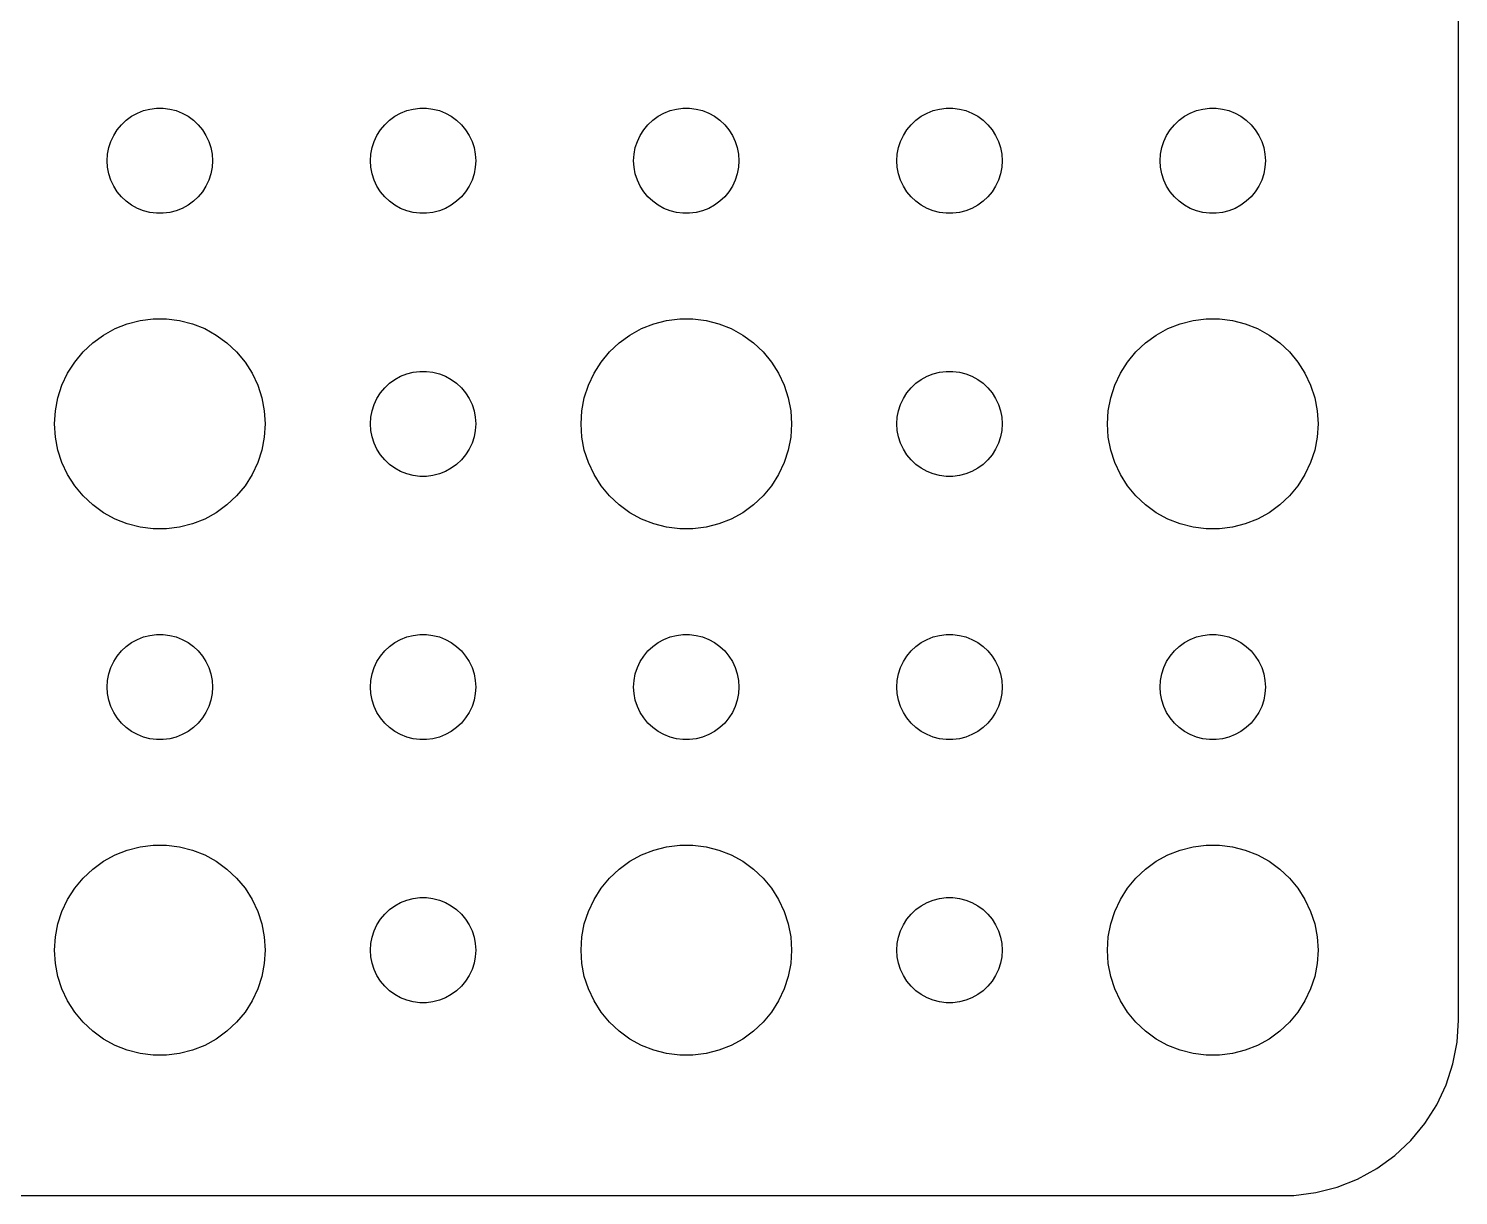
# Model space of a CAD drawing. Header units: metres. Extents: x -37 to 37, y 383 to 793.
# Drawn here: x -3.74 to 37, y 719.01 to 752.27 of the extents above; entities that cross this region are included whole.
import ezdxf

# ---------------------------------------------------------------- set-up
doc = ezdxf.new("R2010")
doc.units = ezdxf.units.M

msp = doc.modelspace()

# ---------------------------------------------------------------- linework, layer by layer
for p, q in [((37, 724), (37, 788)), ((-1.09344, 749.527), (-0.95613, 749.656)), ((-0.95613, 749.656), (-0.80373, 749.766)), ((-0.80373, 749.766), (-0.63866, 749.857)), ((-0.63866, 749.857), (-0.46352, 749.927)), ((-0.46352, 749.927), (-0.28107, 749.973)), ((-0.28107, 749.973), (-0.09418, 749.997)), ((-0.09418, 749.997), (0.09418, 749.997)), ((0.09418, 749.997), (0.28107, 749.973)), ((0.28107, 749.973), (0.46352, 749.927)), ((0.46352, 749.927), (0.63866, 749.857)), ((0.63866, 749.857), (0.80373, 749.766)), ((0.80373, 749.766), (0.95613, 749.656)), ((0.95613, 749.656), (1.09344, 749.527)), ((6.40654, 749.527), (6.54385, 749.656)), ((6.54385, 749.656), (6.69626, 749.766)), ((6.69626, 749.766), (6.86133, 749.857)), ((6.86133, 749.857), (7.03647, 749.927)), ((7.03647, 749.927), (7.21892, 749.973)), ((7.21892, 749.973), (7.40581, 749.997)), ((7.40581, 749.997), (7.59418, 749.997)), ((7.59418, 749.997), (7.78107, 749.973)), ((7.78107, 749.973), (7.96352, 749.927)), ((7.96352, 749.927), (8.13866, 749.857)), ((8.13866, 749.857), (8.30373, 749.766)), ((8.30373, 749.766), (8.45613, 749.656)), ((8.45613, 749.656), (8.59344, 749.527)), ((13.9065, 749.527), (14.0439, 749.656)), ((14.0439, 749.656), (14.1963, 749.766)), ((14.1963, 749.766), (14.3613, 749.857)), ((14.3613, 749.857), (14.5365, 749.927)), ((14.5365, 749.927), (14.7189, 749.973)), ((14.7189, 749.973), (14.9058, 749.997)), ((14.9058, 749.997), (15.0942, 749.997)), ((15.0942, 749.997), (15.2811, 749.973)), ((15.2811, 749.973), (15.4635, 749.927)), ((15.4635, 749.927), (15.6387, 749.857)), ((15.6387, 749.857), (15.8037, 749.766)), ((15.8037, 749.766), (15.9561, 749.656)), ((15.9561, 749.656), (16.0934, 749.527)), ((21.4065, 749.527), (21.5439, 749.656)), ((21.5439, 749.656), (21.6963, 749.766)), ((21.6963, 749.766), (21.8613, 749.857)), ((21.8613, 749.857), (22.0365, 749.927)), ((22.0365, 749.927), (22.2189, 749.973)), ((22.2189, 749.973), (22.4058, 749.997)), ((22.4058, 749.997), (22.5942, 749.997)), ((22.5942, 749.997), (22.7811, 749.973)), ((22.7811, 749.973), (22.9635, 749.927)), ((22.9635, 749.927), (23.1387, 749.857)), ((23.1387, 749.857), (23.3037, 749.766)), ((23.3037, 749.766), (23.4561, 749.656)), ((23.4561, 749.656), (23.5934, 749.527)), ((28.9065, 749.527), (29.0439, 749.656)), ((29.0439, 749.656), (29.1963, 749.766)), ((29.1963, 749.766), (29.3613, 749.857)), ((29.3613, 749.857), (29.5365, 749.927)), ((29.5365, 749.927), (29.7189, 749.973)), ((29.7189, 749.973), (29.9058, 749.997)), ((29.9058, 749.997), (30.0942, 749.997)), ((30.0942, 749.997), (30.2811, 749.973)), ((30.2811, 749.973), (30.4635, 749.927)), ((30.4635, 749.927), (30.6387, 749.857)), ((30.6387, 749.857), (30.8037, 749.766)), ((30.8037, 749.766), (30.9561, 749.656)), ((30.9561, 749.656), (31.0934, 749.527)), ((-1.39465, 749.052), (-1.31445, 749.223)), ((-1.31445, 749.223), (-1.21352, 749.382)), ((-1.21352, 749.382), (-1.09344, 749.527)), ((1.09344, 749.527), (1.21352, 749.382)), ((1.21352, 749.382), (1.31445, 749.223)), ((1.31445, 749.223), (1.39465, 749.052)), ((6.10533, 749.052), (6.18553, 749.223)), ((6.18553, 749.223), (6.28647, 749.382)), ((6.28647, 749.382), (6.40654, 749.527)), ((8.59344, 749.527), (8.71352, 749.382)), ((8.71352, 749.382), (8.81445, 749.223)), ((8.81445, 749.223), (8.89465, 749.052)), ((13.6053, 749.052), (13.6855, 749.223)), ((13.6855, 749.223), (13.7865, 749.382)), ((13.7865, 749.382), (13.9065, 749.527)), ((16.0934, 749.527), (16.2135, 749.382)), ((16.2135, 749.382), (16.3145, 749.223)), ((16.3145, 749.223), (16.3947, 749.052)), ((21.1053, 749.052), (21.1855, 749.223)), ((21.1855, 749.223), (21.2865, 749.382)), ((21.2865, 749.382), (21.4065, 749.527)), ((23.5934, 749.527), (23.7135, 749.382)), ((23.7135, 749.382), (23.8145, 749.223)), ((23.8145, 749.223), (23.8947, 749.052)), ((28.6053, 749.052), (28.6855, 749.223)), ((28.6855, 749.223), (28.7865, 749.382)), ((28.7865, 749.382), (28.9065, 749.527)), ((31.0934, 749.527), (31.2135, 749.382)), ((31.2135, 749.382), (31.3145, 749.223)), ((31.3145, 749.223), (31.3947, 749.052)), ((-1.48816, 748.688), (-1.45287, 748.873)), ((-1.45287, 748.873), (-1.39465, 749.052)), ((1.39465, 749.052), (1.45287, 748.873)), ((1.45287, 748.873), (1.48816, 748.688)), ((6.01183, 748.688), (6.04712, 748.873)), ((6.04712, 748.873), (6.10533, 749.052)), ((8.89465, 749.052), (8.95287, 748.873)), ((8.95287, 748.873), (8.98816, 748.688)), ((13.5118, 748.688), (13.5471, 748.873)), ((13.5471, 748.873), (13.6053, 749.052)), ((16.3947, 749.052), (16.4529, 748.873)), ((16.4529, 748.873), (16.4882, 748.688)), ((21.0118, 748.688), (21.0471, 748.873)), ((21.0471, 748.873), (21.1053, 749.052)), ((23.8947, 749.052), (23.9529, 748.873)), ((23.9529, 748.873), (23.9882, 748.688)), ((28.5118, 748.688), (28.5471, 748.873)), ((28.5471, 748.873), (28.6053, 749.052)), ((31.3947, 749.052), (31.4529, 748.873)), ((31.4529, 748.873), (31.4882, 748.688)), ((-1.5, 748.5), (-1.48816, 748.688)), ((-1.48816, 748.312), (-1.5, 748.5)), ((1.48816, 748.688), (1.5, 748.5)), ((1.5, 748.5), (1.48816, 748.312)), ((6, 748.5), (6.01183, 748.688)), ((6.01183, 748.312), (6, 748.5)), ((8.98816, 748.688), (9, 748.5)), ((9, 748.5), (8.98816, 748.312)), ((13.5, 748.5), (13.5118, 748.688)), ((13.5118, 748.312), (13.5, 748.5)), ((16.4882, 748.688), (16.5, 748.5)), ((16.5, 748.5), (16.4882, 748.312)), ((21, 748.5), (21.0118, 748.688)), ((21.0118, 748.312), (21, 748.5)), ((23.9882, 748.688), (24, 748.5)), ((24, 748.5), (23.9882, 748.312)), ((28.5, 748.5), (28.5118, 748.688)), ((28.5118, 748.312), (28.5, 748.5)), ((31.4882, 748.688), (31.5, 748.5)), ((31.5, 748.5), (31.4882, 748.312)), ((-1.45287, 748.127), (-1.48816, 748.312)), ((-1.39465, 747.948), (-1.45287, 748.127)), ((1.45287, 748.127), (1.39465, 747.948)), ((1.48816, 748.312), (1.45287, 748.127)), ((6.04712, 748.127), (6.01183, 748.312)), ((6.10533, 747.948), (6.04712, 748.127)), ((8.95287, 748.127), (8.89465, 747.948)), ((8.98816, 748.312), (8.95287, 748.127)), ((13.5471, 748.127), (13.5118, 748.312)), ((13.6053, 747.948), (13.5471, 748.127)), ((16.4529, 748.127), (16.3947, 747.948)), ((16.4882, 748.312), (16.4529, 748.127)), ((21.0471, 748.127), (21.0118, 748.312)), ((21.1053, 747.948), (21.0471, 748.127)), ((23.9529, 748.127), (23.8947, 747.948)), ((23.9882, 748.312), (23.9529, 748.127)), ((28.5471, 748.127), (28.5118, 748.312)), ((28.6053, 747.948), (28.5471, 748.127)), ((31.4529, 748.127), (31.3947, 747.948)), ((31.4882, 748.312), (31.4529, 748.127)), ((-1.31445, 747.777), (-1.39465, 747.948)), ((-1.21352, 747.618), (-1.31445, 747.777)), ((-1.09344, 747.473), (-1.21352, 747.618)), ((1.21352, 747.618), (1.09344, 747.473)), ((1.31445, 747.777), (1.21352, 747.618)), ((1.39465, 747.948), (1.31445, 747.777)), ((6.18553, 747.777), (6.10533, 747.948)), ((6.28647, 747.618), (6.18553, 747.777)), ((6.40654, 747.473), (6.28647, 747.618)), ((8.71352, 747.618), (8.59344, 747.473)), ((8.81445, 747.777), (8.71352, 747.618)), ((8.89465, 747.948), (8.81445, 747.777)), ((13.6855, 747.777), (13.6053, 747.948)), ((13.7865, 747.618), (13.6855, 747.777)), ((13.9065, 747.473), (13.7865, 747.618)), ((16.2135, 747.618), (16.0934, 747.473)), ((16.3145, 747.777), (16.2135, 747.618)), ((16.3947, 747.948), (16.3145, 747.777)), ((21.1855, 747.777), (21.1053, 747.948)), ((21.2865, 747.618), (21.1855, 747.777)), ((21.4065, 747.473), (21.2865, 747.618)), ((23.7135, 747.618), (23.5934, 747.473)), ((23.8145, 747.777), (23.7135, 747.618)), ((23.8947, 747.948), (23.8145, 747.777)), ((28.6855, 747.777), (28.6053, 747.948)), ((28.7865, 747.618), (28.6855, 747.777)), ((28.9065, 747.473), (28.7865, 747.618)), ((31.2135, 747.618), (31.0934, 747.473)), ((31.3145, 747.777), (31.2135, 747.618)), ((31.3947, 747.948), (31.3145, 747.777)), ((-0.95613, 747.344), (-1.09344, 747.473)), ((-0.80373, 747.234), (-0.95613, 747.344)), ((-0.63866, 747.143), (-0.80373, 747.234)), ((0.80373, 747.234), (0.63866, 747.143)), ((0.95613, 747.344), (0.80373, 747.234)), ((1.09344, 747.473), (0.95613, 747.344)), ((6.54385, 747.344), (6.40654, 747.473)), ((6.69626, 747.234), (6.54385, 747.344)), ((6.86133, 747.143), (6.69626, 747.234)), ((8.30373, 747.234), (8.13866, 747.143)), ((8.45613, 747.344), (8.30373, 747.234)), ((8.59344, 747.473), (8.45613, 747.344)), ((14.0439, 747.344), (13.9065, 747.473)), ((14.1963, 747.234), (14.0439, 747.344)), ((14.3613, 747.143), (14.1963, 747.234)), ((15.8037, 747.234), (15.6387, 747.143)), ((15.9561, 747.344), (15.8037, 747.234)), ((16.0934, 747.473), (15.9561, 747.344)), ((21.5439, 747.344), (21.4065, 747.473)), ((21.6963, 747.234), (21.5439, 747.344)), ((21.8613, 747.143), (21.6963, 747.234)), ((23.3037, 747.234), (23.1387, 747.143)), ((23.4561, 747.344), (23.3037, 747.234)), ((23.5934, 747.473), (23.4561, 747.344)), ((29.0439, 747.344), (28.9065, 747.473)), ((29.1963, 747.234), (29.0439, 747.344)), ((29.3613, 747.143), (29.1963, 747.234)), ((30.8037, 747.234), (30.6387, 747.143)), ((30.9561, 747.344), (30.8037, 747.234)), ((31.0934, 747.473), (30.9561, 747.344)), ((-0.46352, 747.073), (-0.63866, 747.143)), ((-0.28107, 747.027), (-0.46352, 747.073)), ((-0.09418, 747.003), (-0.28107, 747.027)), ((0.09418, 747.003), (-0.09418, 747.003)), ((0.28107, 747.027), (0.09418, 747.003)), ((0.46352, 747.073), (0.28107, 747.027)), ((0.63866, 747.143), (0.46352, 747.073)), ((7.03647, 747.073), (6.86133, 747.143)), ((7.21892, 747.027), (7.03647, 747.073)), ((7.40581, 747.003), (7.21892, 747.027)), ((7.59418, 747.003), (7.40581, 747.003)), ((7.78107, 747.027), (7.59418, 747.003)), ((7.96352, 747.073), (7.78107, 747.027)), ((8.13866, 747.143), (7.96352, 747.073)), ((14.5365, 747.073), (14.3613, 747.143)), ((14.7189, 747.027), (14.5365, 747.073)), ((14.9058, 747.003), (14.7189, 747.027)), ((15.0942, 747.003), (14.9058, 747.003)), ((15.2811, 747.027), (15.0942, 747.003)), ((15.4635, 747.073), (15.2811, 747.027)), ((15.6387, 747.143), (15.4635, 747.073)), ((22.0365, 747.073), (21.8613, 747.143)), ((22.2189, 747.027), (22.0365, 747.073)), ((22.4058, 747.003), (22.2189, 747.027)), ((22.5942, 747.003), (22.4058, 747.003)), ((22.7811, 747.027), (22.5942, 747.003)), ((22.9635, 747.073), (22.7811, 747.027)), ((23.1387, 747.143), (22.9635, 747.073)), ((29.5365, 747.073), (29.3613, 747.143)), ((29.7189, 747.027), (29.5365, 747.073)), ((29.9058, 747.003), (29.7189, 747.027)), ((30.0942, 747.003), (29.9058, 747.003)), ((30.2811, 747.027), (30.0942, 747.003)), ((30.4635, 747.073), (30.2811, 747.027)), ((30.6387, 747.143), (30.4635, 747.073)), ((-0.92705, 743.853), (-0.56213, 743.947)), ((-0.56213, 743.947), (-0.18837, 743.994)), ((-0.18837, 743.994), (0.18837, 743.994)), ((0.18837, 743.994), (0.56213, 743.947)), ((0.56213, 743.947), (0.92705, 743.853)), ((14.0729, 743.853), (14.4379, 743.947)), ((14.4379, 743.947), (14.8116, 743.994)), ((14.8116, 743.994), (15.1884, 743.994)), ((15.1884, 743.994), (15.5621, 743.947)), ((15.5621, 743.947), (15.927, 743.853)), ((29.0729, 743.853), (29.4379, 743.947)), ((29.4379, 743.947), (29.8116, 743.994)), ((29.8116, 743.994), (30.1884, 743.994)), ((30.1884, 743.994), (30.5621, 743.947)), ((30.5621, 743.947), (30.927, 743.853)), ((-1.91226, 743.312), (-1.60747, 743.533)), ((-1.60747, 743.533), (-1.27733, 743.714)), ((-1.27733, 743.714), (-0.92705, 743.853)), ((0.92705, 743.853), (1.27733, 743.714)), ((1.27733, 743.714), (1.60747, 743.533)), ((1.60747, 743.533), (1.91226, 743.312)), ((13.0877, 743.312), (13.3925, 743.533)), ((13.3925, 743.533), (13.7227, 743.714)), ((13.7227, 743.714), (14.0729, 743.853)), ((15.927, 743.853), (16.2773, 743.714)), ((16.2773, 743.714), (16.6075, 743.533)), ((16.6075, 743.533), (16.9123, 743.312)), ((28.0877, 743.312), (28.3925, 743.533)), ((28.3925, 743.533), (28.7227, 743.714)), ((28.7227, 743.714), (29.0729, 743.853)), ((30.927, 743.853), (31.2773, 743.714)), ((31.2773, 743.714), (31.6075, 743.533)), ((31.6075, 743.533), (31.9123, 743.312)), ((-2.1869, 743.054), (-1.91226, 743.312)), ((1.91226, 743.312), (2.1869, 743.054)), ((12.8131, 743.054), (13.0877, 743.312)), ((16.9123, 743.312), (17.1869, 743.054)), ((27.8131, 743.054), (28.0877, 743.312)), ((31.9123, 743.312), (32.1869, 743.054)), ((-2.62891, 742.445), (-2.42705, 742.763)), ((-2.42705, 742.763), (-2.1869, 743.054)), ((2.1869, 743.054), (2.42705, 742.763)), ((2.42705, 742.763), (2.62891, 742.445)), ((12.3711, 742.445), (12.5729, 742.763)), ((12.5729, 742.763), (12.8131, 743.054)), ((17.1869, 743.054), (17.427, 742.763)), ((17.427, 742.763), (17.6289, 742.445)), ((27.3711, 742.445), (27.5729, 742.763)), ((27.5729, 742.763), (27.8131, 743.054)), ((32.1869, 743.054), (32.427, 742.763)), ((32.427, 742.763), (32.6289, 742.445)), ((-2.78932, 742.104), (-2.62891, 742.445)), ((2.62891, 742.445), (2.78932, 742.104)), ((6.69626, 742.266), (6.86133, 742.357)), ((6.86133, 742.357), (7.03647, 742.427)), ((7.03647, 742.427), (7.21892, 742.473)), ((7.21892, 742.473), (7.40581, 742.497)), ((7.40581, 742.497), (7.59418, 742.497)), ((7.59418, 742.497), (7.78107, 742.473)), ((7.78107, 742.473), (7.96352, 742.427)), ((7.96352, 742.427), (8.13866, 742.357)), ((8.13866, 742.357), (8.30373, 742.266)), ((12.2107, 742.104), (12.3711, 742.445)), ((17.6289, 742.445), (17.7893, 742.104)), ((21.6963, 742.266), (21.8613, 742.357)), ((21.8613, 742.357), (22.0365, 742.427)), ((22.0365, 742.427), (22.2189, 742.473)), ((22.2189, 742.473), (22.4058, 742.497)), ((22.4058, 742.497), (22.5942, 742.497)), ((22.5942, 742.497), (22.7811, 742.473)), ((22.7811, 742.473), (22.9635, 742.427)), ((22.9635, 742.427), (23.1387, 742.357)), ((23.1387, 742.357), (23.3037, 742.266)), ((27.2107, 742.104), (27.3711, 742.445)), ((32.6289, 742.445), (32.7893, 742.104)), ((-2.90575, 741.746), (-2.78932, 742.104)), ((2.78932, 742.104), (2.90575, 741.746)), ((6.18553, 741.723), (6.28647, 741.882)), ((6.28647, 741.882), (6.40654, 742.027)), ((6.40654, 742.027), (6.54385, 742.156)), ((6.54385, 742.156), (6.69626, 742.266)), ((8.30373, 742.266), (8.45613, 742.156)), ((8.45613, 742.156), (8.59344, 742.027)), ((8.59344, 742.027), (8.71352, 741.882)), ((8.71352, 741.882), (8.81445, 741.723)), ((12.0942, 741.746), (12.2107, 742.104)), ((17.7893, 742.104), (17.9057, 741.746)), ((21.1855, 741.723), (21.2865, 741.882)), ((21.2865, 741.882), (21.4065, 742.027)), ((21.4065, 742.027), (21.5439, 742.156)), ((21.5439, 742.156), (21.6963, 742.266)), ((23.3037, 742.266), (23.4561, 742.156)), ((23.4561, 742.156), (23.5934, 742.027)), ((23.5934, 742.027), (23.7135, 741.882)), ((23.7135, 741.882), (23.8145, 741.723)), ((27.0942, 741.746), (27.2107, 742.104)), ((32.7893, 742.104), (32.9057, 741.746)), ((-2.97633, 741.376), (-2.90575, 741.746)), ((2.90575, 741.746), (2.97633, 741.376)), ((6.04712, 741.373), (6.10533, 741.552)), ((6.10533, 741.552), (6.18553, 741.723)), ((8.81445, 741.723), (8.89465, 741.552)), ((8.89465, 741.552), (8.95287, 741.373)), ((12.0237, 741.376), (12.0942, 741.746)), ((17.9057, 741.746), (17.9763, 741.376)), ((21.0471, 741.373), (21.1053, 741.552)), ((21.1053, 741.552), (21.1855, 741.723)), ((23.8145, 741.723), (23.8947, 741.552)), ((23.8947, 741.552), (23.9529, 741.373)), ((27.0237, 741.376), (27.0942, 741.746)), ((32.9057, 741.746), (32.9763, 741.376)), ((-3, 741), (-2.97633, 741.376)), ((2.97633, 741.376), (3, 741)), ((6, 741), (6.01183, 741.188)), ((6.01183, 741.188), (6.04712, 741.373)), ((8.95287, 741.373), (8.98816, 741.188)), ((8.98816, 741.188), (9, 741)), ((12, 741), (12.0237, 741.376)), ((17.9763, 741.376), (18, 741)), ((21, 741), (21.0118, 741.188)), ((21.0118, 741.188), (21.0471, 741.373)), ((23.9529, 741.373), (23.9882, 741.188)), ((23.9882, 741.188), (24, 741)), ((27, 741), (27.0237, 741.376)), ((32.9763, 741.376), (33, 741)), ((-2.97633, 740.624), (-3, 741)), ((3, 741), (2.97633, 740.624)), ((6.01183, 740.812), (6, 741)), ((6.04712, 740.627), (6.01183, 740.812)), ((8.98816, 740.812), (8.95287, 740.627)), ((9, 741), (8.98816, 740.812)), ((12.0237, 740.624), (12, 741)), ((18, 741), (17.9763, 740.624)), ((21.0118, 740.812), (21, 741)), ((21.0471, 740.627), (21.0118, 740.812)), ((23.9882, 740.812), (23.9529, 740.627)), ((24, 741), (23.9882, 740.812)), ((27.0237, 740.624), (27, 741)), ((33, 741), (32.9763, 740.624)), ((-2.90575, 740.254), (-2.97633, 740.624)), ((-2.78932, 739.896), (-2.90575, 740.254)), ((2.90575, 740.254), (2.78932, 739.896)), ((2.97633, 740.624), (2.90575, 740.254)), ((6.10533, 740.448), (6.04712, 740.627)), ((6.18553, 740.277), (6.10533, 740.448)), ((6.28647, 740.118), (6.18553, 740.277)), ((8.81445, 740.277), (8.71352, 740.118)), ((8.89465, 740.448), (8.81445, 740.277)), ((8.95287, 740.627), (8.89465, 740.448)), ((12.0942, 740.254), (12.0237, 740.624)), ((12.2107, 739.896), (12.0942, 740.254)), ((17.9057, 740.254), (17.7893, 739.896)), ((17.9763, 740.624), (17.9057, 740.254)), ((21.1053, 740.448), (21.0471, 740.627)), ((21.1855, 740.277), (21.1053, 740.448)), ((21.2865, 740.118), (21.1855, 740.277)), ((23.8145, 740.277), (23.7135, 740.118)), ((23.8947, 740.448), (23.8145, 740.277)), ((23.9529, 740.627), (23.8947, 740.448)), ((27.0942, 740.254), (27.0237, 740.624)), ((27.2107, 739.896), (27.0942, 740.254)), ((32.9057, 740.254), (32.7893, 739.896)), ((32.9763, 740.624), (32.9057, 740.254)), ((-2.62891, 739.555), (-2.78932, 739.896)), ((2.78932, 739.896), (2.62891, 739.555)), ((6.40654, 739.973), (6.28647, 740.118)), ((6.54385, 739.844), (6.40654, 739.973)), ((6.69626, 739.734), (6.54385, 739.844)), ((8.45613, 739.844), (8.30373, 739.734)), ((8.59344, 739.973), (8.45613, 739.844)), ((8.71352, 740.118), (8.59344, 739.973)), ((12.3711, 739.555), (12.2107, 739.896)), ((17.7893, 739.896), (17.6289, 739.555)), ((21.4065, 739.973), (21.2865, 740.118)), ((21.5439, 739.844), (21.4065, 739.973)), ((21.6963, 739.734), (21.5439, 739.844)), ((23.4561, 739.844), (23.3037, 739.734)), ((23.5934, 739.973), (23.4561, 739.844)), ((23.7135, 740.118), (23.5934, 739.973)), ((27.3711, 739.555), (27.2107, 739.896)), ((32.7893, 739.896), (32.6289, 739.555)), ((-2.42705, 739.237), (-2.62891, 739.555)), ((2.62891, 739.555), (2.42705, 739.237)), ((6.86133, 739.643), (6.69626, 739.734)), ((7.03647, 739.573), (6.86133, 739.643)), ((7.21892, 739.527), (7.03647, 739.573)), ((7.40581, 739.503), (7.21892, 739.527)), ((7.59418, 739.503), (7.40581, 739.503)), ((7.78107, 739.527), (7.59418, 739.503)), ((7.96352, 739.573), (7.78107, 739.527)), ((8.13866, 739.643), (7.96352, 739.573)), ((8.30373, 739.734), (8.13866, 739.643)), ((12.5729, 739.237), (12.3711, 739.555)), ((17.6289, 739.555), (17.427, 739.237)), ((21.8613, 739.643), (21.6963, 739.734)), ((22.0365, 739.573), (21.8613, 739.643)), ((22.2189, 739.527), (22.0365, 739.573)), ((22.4058, 739.503), (22.2189, 739.527)), ((22.5942, 739.503), (22.4058, 739.503)), ((22.7811, 739.527), (22.5942, 739.503)), ((22.9635, 739.573), (22.7811, 739.527)), ((23.1387, 739.643), (22.9635, 739.573)), ((23.3037, 739.734), (23.1387, 739.643)), ((27.5729, 739.237), (27.3711, 739.555)), ((32.6289, 739.555), (32.427, 739.237)), ((-2.1869, 738.946), (-2.42705, 739.237)), ((2.42705, 739.237), (2.1869, 738.946)), ((12.8131, 738.946), (12.5729, 739.237)), ((17.427, 739.237), (17.1869, 738.946)), ((27.8131, 738.946), (27.5729, 739.237)), ((32.427, 739.237), (32.1869, 738.946)), ((-1.91226, 738.688), (-2.1869, 738.946)), ((-1.60747, 738.467), (-1.91226, 738.688)), ((1.91226, 738.688), (1.60747, 738.467)), ((2.1869, 738.946), (1.91226, 738.688)), ((13.0877, 738.688), (12.8131, 738.946)), ((13.3925, 738.467), (13.0877, 738.688)), ((16.9123, 738.688), (16.6075, 738.467)), ((17.1869, 738.946), (16.9123, 738.688)), ((28.0877, 738.688), (27.8131, 738.946)), ((28.3925, 738.467), (28.0877, 738.688)), ((31.9123, 738.688), (31.6075, 738.467)), ((32.1869, 738.946), (31.9123, 738.688)), ((-1.27733, 738.286), (-1.60747, 738.467)), ((-0.92705, 738.147), (-1.27733, 738.286)), ((1.27733, 738.286), (0.92705, 738.147)), ((1.60747, 738.467), (1.27733, 738.286)), ((13.7227, 738.286), (13.3925, 738.467)), ((14.0729, 738.147), (13.7227, 738.286)), ((16.2773, 738.286), (15.927, 738.147)), ((16.6075, 738.467), (16.2773, 738.286)), ((28.7227, 738.286), (28.3925, 738.467)), ((29.0729, 738.147), (28.7227, 738.286)), ((31.2773, 738.286), (30.927, 738.147)), ((31.6075, 738.467), (31.2773, 738.286)), ((-0.56213, 738.053), (-0.92705, 738.147)), ((-0.18837, 738.006), (-0.56213, 738.053)), ((0.18837, 738.006), (-0.18837, 738.006)), ((0.56213, 738.053), (0.18837, 738.006)), ((0.92705, 738.147), (0.56213, 738.053)), ((14.4379, 738.053), (14.0729, 738.147)), ((14.8116, 738.006), (14.4379, 738.053)), ((15.1884, 738.006), (14.8116, 738.006)), ((15.5621, 738.053), (15.1884, 738.006)), ((15.927, 738.147), (15.5621, 738.053)), ((29.4379, 738.053), (29.0729, 738.147)), ((29.8116, 738.006), (29.4379, 738.053)), ((30.1884, 738.006), (29.8116, 738.006)), ((30.5621, 738.053), (30.1884, 738.006)), ((30.927, 738.147), (30.5621, 738.053)), ((-0.46352, 734.927), (-0.28107, 734.973)), ((-0.28107, 734.973), (-0.09418, 734.997)), ((-0.09418, 734.997), (0.09418, 734.997)), ((0.09418, 734.997), (0.28107, 734.973)), ((0.28107, 734.973), (0.46352, 734.927)), ((7.03647, 734.927), (7.21892, 734.973)), ((7.21892, 734.973), (7.40581, 734.997)), ((7.40581, 734.997), (7.59418, 734.997)), ((7.59418, 734.997), (7.78107, 734.973)), ((7.78107, 734.973), (7.96352, 734.927)), ((14.5365, 734.927), (14.7189, 734.973)), ((14.7189, 734.973), (14.9058, 734.997)), ((14.9058, 734.997), (15.0942, 734.997)), ((15.0942, 734.997), (15.2811, 734.973)), ((15.2811, 734.973), (15.4635, 734.927)), ((22.0365, 734.927), (22.2189, 734.973)), ((22.2189, 734.973), (22.4058, 734.997)), ((22.4058, 734.997), (22.5942, 734.997)), ((22.5942, 734.997), (22.7811, 734.973)), ((22.7811, 734.973), (22.9635, 734.927)), ((29.5365, 734.927), (29.7189, 734.973)), ((29.7189, 734.973), (29.9058, 734.997)), ((29.9058, 734.997), (30.0942, 734.997)), ((30.0942, 734.997), (30.2811, 734.973)), ((30.2811, 734.973), (30.4635, 734.927)), ((-1.09344, 734.527), (-0.95613, 734.656)), ((-0.95613, 734.656), (-0.80373, 734.766)), ((-0.80373, 734.766), (-0.63866, 734.857)), ((-0.63866, 734.857), (-0.46352, 734.927)), ((0.46352, 734.927), (0.63866, 734.857)), ((0.63866, 734.857), (0.80373, 734.766)), ((0.80373, 734.766), (0.95613, 734.656)), ((0.95613, 734.656), (1.09344, 734.527)), ((6.40654, 734.527), (6.54385, 734.656)), ((6.54385, 734.656), (6.69626, 734.766)), ((6.69626, 734.766), (6.86133, 734.857)), ((6.86133, 734.857), (7.03647, 734.927)), ((7.96352, 734.927), (8.13866, 734.857)), ((8.13866, 734.857), (8.30373, 734.766)), ((8.30373, 734.766), (8.45613, 734.656)), ((8.45613, 734.656), (8.59344, 734.527)), ((13.9065, 734.527), (14.0439, 734.656)), ((14.0439, 734.656), (14.1963, 734.766)), ((14.1963, 734.766), (14.3613, 734.857)), ((14.3613, 734.857), (14.5365, 734.927)), ((15.4635, 734.927), (15.6387, 734.857)), ((15.6387, 734.857), (15.8037, 734.766)), ((15.8037, 734.766), (15.9561, 734.656)), ((15.9561, 734.656), (16.0934, 734.527)), ((21.4065, 734.527), (21.5439, 734.656)), ((21.5439, 734.656), (21.6963, 734.766)), ((21.6963, 734.766), (21.8613, 734.857)), ((21.8613, 734.857), (22.0365, 734.927)), ((22.9635, 734.927), (23.1387, 734.857)), ((23.1387, 734.857), (23.3037, 734.766)), ((23.3037, 734.766), (23.4561, 734.656)), ((23.4561, 734.656), (23.5934, 734.527)), ((28.9065, 734.527), (29.0439, 734.656)), ((29.0439, 734.656), (29.1963, 734.766)), ((29.1963, 734.766), (29.3613, 734.857)), ((29.3613, 734.857), (29.5365, 734.927)), ((30.4635, 734.927), (30.6387, 734.857)), ((30.6387, 734.857), (30.8037, 734.766)), ((30.8037, 734.766), (30.9561, 734.656)), ((30.9561, 734.656), (31.0934, 734.527)), ((-1.39465, 734.052), (-1.31445, 734.223)), ((-1.31445, 734.223), (-1.21352, 734.382)), ((-1.21352, 734.382), (-1.09344, 734.527)), ((1.09344, 734.527), (1.21352, 734.382)), ((1.21352, 734.382), (1.31445, 734.223)), ((1.31445, 734.223), (1.39465, 734.052)), ((6.10533, 734.052), (6.18553, 734.223)), ((6.18553, 734.223), (6.28647, 734.382)), ((6.28647, 734.382), (6.40654, 734.527)), ((8.59344, 734.527), (8.71352, 734.382)), ((8.71352, 734.382), (8.81445, 734.223)), ((8.81445, 734.223), (8.89465, 734.052)), ((13.6053, 734.052), (13.6855, 734.223)), ((13.6855, 734.223), (13.7865, 734.382)), ((13.7865, 734.382), (13.9065, 734.527)), ((16.0934, 734.527), (16.2135, 734.382)), ((16.2135, 734.382), (16.3145, 734.223)), ((16.3145, 734.223), (16.3947, 734.052)), ((21.1053, 734.052), (21.1855, 734.223)), ((21.1855, 734.223), (21.2865, 734.382)), ((21.2865, 734.382), (21.4065, 734.527)), ((23.5934, 734.527), (23.7135, 734.382)), ((23.7135, 734.382), (23.8145, 734.223)), ((23.8145, 734.223), (23.8947, 734.052)), ((28.6053, 734.052), (28.6855, 734.223)), ((28.6855, 734.223), (28.7865, 734.382)), ((28.7865, 734.382), (28.9065, 734.527)), ((31.0934, 734.527), (31.2135, 734.382)), ((31.2135, 734.382), (31.3145, 734.223)), ((31.3145, 734.223), (31.3947, 734.052)), ((-1.48816, 733.688), (-1.45287, 733.873)), ((-1.45287, 733.873), (-1.39465, 734.052)), ((1.39465, 734.052), (1.45287, 733.873)), ((1.45287, 733.873), (1.48816, 733.688)), ((6.01183, 733.688), (6.04712, 733.873)), ((6.04712, 733.873), (6.10533, 734.052)), ((8.89465, 734.052), (8.95287, 733.873)), ((8.95287, 733.873), (8.98816, 733.688)), ((13.5118, 733.688), (13.5471, 733.873)), ((13.5471, 733.873), (13.6053, 734.052)), ((16.3947, 734.052), (16.4529, 733.873)), ((16.4529, 733.873), (16.4882, 733.688)), ((21.0118, 733.688), (21.0471, 733.873)), ((21.0471, 733.873), (21.1053, 734.052)), ((23.8947, 734.052), (23.9529, 733.873)), ((23.9529, 733.873), (23.9882, 733.688)), ((28.5118, 733.688), (28.5471, 733.873)), ((28.5471, 733.873), (28.6053, 734.052)), ((31.3947, 734.052), (31.4529, 733.873)), ((31.4529, 733.873), (31.4882, 733.688)), ((-1.5, 733.5), (-1.48816, 733.688)), ((-1.48816, 733.312), (-1.5, 733.5)), ((1.48816, 733.688), (1.5, 733.5)), ((1.5, 733.5), (1.48816, 733.312)), ((6, 733.5), (6.01183, 733.688)), ((6.01183, 733.312), (6, 733.5)), ((8.98816, 733.688), (9, 733.5)), ((9, 733.5), (8.98816, 733.312)), ((13.5, 733.5), (13.5118, 733.688)), ((13.5118, 733.312), (13.5, 733.5)), ((16.4882, 733.688), (16.5, 733.5)), ((16.5, 733.5), (16.4882, 733.312)), ((21, 733.5), (21.0118, 733.688)), ((21.0118, 733.312), (21, 733.5)), ((23.9882, 733.688), (24, 733.5)), ((24, 733.5), (23.9882, 733.312)), ((28.5, 733.5), (28.5118, 733.688)), ((28.5118, 733.312), (28.5, 733.5)), ((31.4882, 733.688), (31.5, 733.5)), ((31.5, 733.5), (31.4882, 733.312)), ((-1.45287, 733.127), (-1.48816, 733.312)), ((-1.39465, 732.948), (-1.45287, 733.127)), ((-1.31445, 732.777), (-1.39465, 732.948)), ((1.39465, 732.948), (1.31445, 732.777)), ((1.45287, 733.127), (1.39465, 732.948)), ((1.48816, 733.312), (1.45287, 733.127)), ((6.04712, 733.127), (6.01183, 733.312)), ((6.10533, 732.948), (6.04712, 733.127)), ((6.18553, 732.777), (6.10533, 732.948)), ((8.89465, 732.948), (8.81445, 732.777)), ((8.95287, 733.127), (8.89465, 732.948)), ((8.98816, 733.312), (8.95287, 733.127)), ((13.5471, 733.127), (13.5118, 733.312)), ((13.6053, 732.948), (13.5471, 733.127)), ((13.6855, 732.777), (13.6053, 732.948)), ((16.3947, 732.948), (16.3145, 732.777)), ((16.4529, 733.127), (16.3947, 732.948)), ((16.4882, 733.312), (16.4529, 733.127)), ((21.0471, 733.127), (21.0118, 733.312)), ((21.1053, 732.948), (21.0471, 733.127)), ((21.1855, 732.777), (21.1053, 732.948)), ((23.8947, 732.948), (23.8145, 732.777)), ((23.9529, 733.127), (23.8947, 732.948)), ((23.9882, 733.312), (23.9529, 733.127)), ((28.5471, 733.127), (28.5118, 733.312)), ((28.6053, 732.948), (28.5471, 733.127)), ((28.6855, 732.777), (28.6053, 732.948)), ((31.3947, 732.948), (31.3145, 732.777)), ((31.4529, 733.127), (31.3947, 732.948)), ((31.4882, 733.312), (31.4529, 733.127)), ((-1.21352, 732.618), (-1.31445, 732.777)), ((-1.09344, 732.473), (-1.21352, 732.618)), ((1.21352, 732.618), (1.09344, 732.473)), ((1.31445, 732.777), (1.21352, 732.618)), ((6.28647, 732.618), (6.18553, 732.777)), ((6.40654, 732.473), (6.28647, 732.618)), ((8.71352, 732.618), (8.59344, 732.473)), ((8.81445, 732.777), (8.71352, 732.618)), ((13.7865, 732.618), (13.6855, 732.777)), ((13.9065, 732.473), (13.7865, 732.618)), ((16.2135, 732.618), (16.0934, 732.473)), ((16.3145, 732.777), (16.2135, 732.618)), ((21.2865, 732.618), (21.1855, 732.777)), ((21.4065, 732.473), (21.2865, 732.618)), ((23.7135, 732.618), (23.5934, 732.473)), ((23.8145, 732.777), (23.7135, 732.618)), ((28.7865, 732.618), (28.6855, 732.777)), ((28.9065, 732.473), (28.7865, 732.618)), ((31.2135, 732.618), (31.0934, 732.473)), ((31.3145, 732.777), (31.2135, 732.618)), ((-0.95613, 732.344), (-1.09344, 732.473)), ((-0.80373, 732.234), (-0.95613, 732.344)), ((-0.63866, 732.143), (-0.80373, 732.234)), ((-0.46352, 732.073), (-0.63866, 732.143)), ((0.63866, 732.143), (0.46352, 732.073)), ((0.80373, 732.234), (0.63866, 732.143)), ((0.95613, 732.344), (0.80373, 732.234)), ((1.09344, 732.473), (0.95613, 732.344)), ((6.54385, 732.344), (6.40654, 732.473)), ((6.69626, 732.234), (6.54385, 732.344)), ((6.86133, 732.143), (6.69626, 732.234)), ((7.03647, 732.073), (6.86133, 732.143)), ((8.13866, 732.143), (7.96352, 732.073)), ((8.30373, 732.234), (8.13866, 732.143)), ((8.45613, 732.344), (8.30373, 732.234)), ((8.59344, 732.473), (8.45613, 732.344)), ((14.0439, 732.344), (13.9065, 732.473)), ((14.1963, 732.234), (14.0439, 732.344)), ((14.3613, 732.143), (14.1963, 732.234)), ((14.5365, 732.073), (14.3613, 732.143)), ((15.6387, 732.143), (15.4635, 732.073)), ((15.8037, 732.234), (15.6387, 732.143)), ((15.9561, 732.344), (15.8037, 732.234)), ((16.0934, 732.473), (15.9561, 732.344)), ((21.5439, 732.344), (21.4065, 732.473)), ((21.6963, 732.234), (21.5439, 732.344)), ((21.8613, 732.143), (21.6963, 732.234)), ((22.0365, 732.073), (21.8613, 732.143)), ((23.1387, 732.143), (22.9635, 732.073)), ((23.3037, 732.234), (23.1387, 732.143)), ((23.4561, 732.344), (23.3037, 732.234)), ((23.5934, 732.473), (23.4561, 732.344)), ((29.0439, 732.344), (28.9065, 732.473)), ((29.1963, 732.234), (29.0439, 732.344)), ((29.3613, 732.143), (29.1963, 732.234)), ((29.5365, 732.073), (29.3613, 732.143)), ((30.6387, 732.143), (30.4635, 732.073)), ((30.8037, 732.234), (30.6387, 732.143)), ((30.9561, 732.344), (30.8037, 732.234)), ((31.0934, 732.473), (30.9561, 732.344)), ((-0.28107, 732.027), (-0.46352, 732.073)), ((-0.09418, 732.003), (-0.28107, 732.027)), ((0.09418, 732.003), (-0.09418, 732.003)), ((0.28107, 732.027), (0.09418, 732.003)), ((0.46352, 732.073), (0.28107, 732.027)), ((7.21892, 732.027), (7.03647, 732.073)), ((7.40581, 732.003), (7.21892, 732.027)), ((7.59418, 732.003), (7.40581, 732.003)), ((7.78107, 732.027), (7.59418, 732.003)), ((7.96352, 732.073), (7.78107, 732.027)), ((14.7189, 732.027), (14.5365, 732.073)), ((14.9058, 732.003), (14.7189, 732.027)), ((15.0942, 732.003), (14.9058, 732.003)), ((15.2811, 732.027), (15.0942, 732.003)), ((15.4635, 732.073), (15.2811, 732.027)), ((22.2189, 732.027), (22.0365, 732.073)), ((22.4058, 732.003), (22.2189, 732.027)), ((22.5942, 732.003), (22.4058, 732.003)), ((22.7811, 732.027), (22.5942, 732.003)), ((22.9635, 732.073), (22.7811, 732.027)), ((29.7189, 732.027), (29.5365, 732.073)), ((29.9058, 732.003), (29.7189, 732.027)), ((30.0942, 732.003), (29.9058, 732.003)), ((30.2811, 732.027), (30.0942, 732.003)), ((30.4635, 732.073), (30.2811, 732.027)), ((-1.27733, 728.714), (-0.92705, 728.853)), ((-0.92705, 728.853), (-0.56213, 728.947)), ((-0.56213, 728.947), (-0.18837, 728.994)), ((-0.18837, 728.994), (0.18837, 728.994)), ((0.18837, 728.994), (0.56213, 728.947)), ((0.56213, 728.947), (0.92705, 728.853)), ((0.92705, 728.853), (1.27733, 728.714)), ((13.7227, 728.714), (14.0729, 728.853)), ((14.0729, 728.853), (14.4379, 728.947)), ((14.4379, 728.947), (14.8116, 728.994)), ((14.8116, 728.994), (15.1884, 728.994)), ((15.1884, 728.994), (15.5621, 728.947)), ((15.5621, 728.947), (15.927, 728.853)), ((15.927, 728.853), (16.2773, 728.714)), ((28.7227, 728.714), (29.0729, 728.853)), ((29.0729, 728.853), (29.4379, 728.947)), ((29.4379, 728.947), (29.8116, 728.994)), ((29.8116, 728.994), (30.1884, 728.994)), ((30.1884, 728.994), (30.5621, 728.947)), ((30.5621, 728.947), (30.927, 728.853)), ((30.927, 728.853), (31.2773, 728.714)), ((-1.91226, 728.312), (-1.60747, 728.533)), ((-1.60747, 728.533), (-1.27733, 728.714)), ((1.27733, 728.714), (1.60747, 728.533)), ((1.60747, 728.533), (1.91226, 728.312)), ((13.0877, 728.312), (13.3925, 728.533)), ((13.3925, 728.533), (13.7227, 728.714)), ((16.2773, 728.714), (16.6075, 728.533)), ((16.6075, 728.533), (16.9123, 728.312)), ((28.0877, 728.312), (28.3925, 728.533)), ((28.3925, 728.533), (28.7227, 728.714)), ((31.2773, 728.714), (31.6075, 728.533)), ((31.6075, 728.533), (31.9123, 728.312)), ((-2.42705, 727.763), (-2.1869, 728.054)), ((-2.1869, 728.054), (-1.91226, 728.312)), ((1.91226, 728.312), (2.1869, 728.054)), ((2.1869, 728.054), (2.42705, 727.763)), ((12.5729, 727.763), (12.8131, 728.054)), ((12.8131, 728.054), (13.0877, 728.312)), ((16.9123, 728.312), (17.1869, 728.054)), ((17.1869, 728.054), (17.427, 727.763)), ((27.5729, 727.763), (27.8131, 728.054)), ((27.8131, 728.054), (28.0877, 728.312)), ((31.9123, 728.312), (32.1869, 728.054)), ((32.1869, 728.054), (32.427, 727.763)), ((-2.62891, 727.445), (-2.42705, 727.763)), ((2.42705, 727.763), (2.62891, 727.445)), ((12.3711, 727.445), (12.5729, 727.763)), ((17.427, 727.763), (17.6289, 727.445)), ((27.3711, 727.445), (27.5729, 727.763)), ((32.427, 727.763), (32.6289, 727.445)), ((-2.78932, 727.104), (-2.62891, 727.445)), ((2.62891, 727.445), (2.78932, 727.104)), ((6.54385, 727.156), (6.69626, 727.266)), ((6.69626, 727.266), (6.86133, 727.357)), ((6.86133, 727.357), (7.03647, 727.427)), ((7.03647, 727.427), (7.21892, 727.473)), ((7.21892, 727.473), (7.40581, 727.497)), ((7.40581, 727.497), (7.59418, 727.497)), ((7.59418, 727.497), (7.78107, 727.473)), ((7.78107, 727.473), (7.96352, 727.427)), ((7.96352, 727.427), (8.13866, 727.357)), ((8.13866, 727.357), (8.30373, 727.266)), ((8.30373, 727.266), (8.45613, 727.156)), ((12.2107, 727.104), (12.3711, 727.445)), ((17.6289, 727.445), (17.7893, 727.104)), ((21.5439, 727.156), (21.6963, 727.266)), ((21.6963, 727.266), (21.8613, 727.357)), ((21.8613, 727.357), (22.0365, 727.427)), ((22.0365, 727.427), (22.2189, 727.473)), ((22.2189, 727.473), (22.4058, 727.497)), ((22.4058, 727.497), (22.5942, 727.497)), ((22.5942, 727.497), (22.7811, 727.473)), ((22.7811, 727.473), (22.9635, 727.427)), ((22.9635, 727.427), (23.1387, 727.357)), ((23.1387, 727.357), (23.3037, 727.266)), ((23.3037, 727.266), (23.4561, 727.156)), ((27.2107, 727.104), (27.3711, 727.445)), ((32.6289, 727.445), (32.7893, 727.104)), ((-2.90575, 726.746), (-2.78932, 727.104)), ((2.78932, 727.104), (2.90575, 726.746)), ((6.18553, 726.723), (6.28647, 726.882)), ((6.28647, 726.882), (6.40654, 727.027)), ((6.40654, 727.027), (6.54385, 727.156)), ((8.45613, 727.156), (8.59344, 727.027)), ((8.59344, 727.027), (8.71352, 726.882)), ((8.71352, 726.882), (8.81445, 726.723)), ((12.0942, 726.746), (12.2107, 727.104)), ((17.7893, 727.104), (17.9057, 726.746)), ((21.1855, 726.723), (21.2865, 726.882)), ((21.2865, 726.882), (21.4065, 727.027)), ((21.4065, 727.027), (21.5439, 727.156)), ((23.4561, 727.156), (23.5934, 727.027)), ((23.5934, 727.027), (23.7135, 726.882)), ((23.7135, 726.882), (23.8145, 726.723)), ((27.0942, 726.746), (27.2107, 727.104)), ((32.7893, 727.104), (32.9057, 726.746)), ((-2.97633, 726.376), (-2.90575, 726.746)), ((2.90575, 726.746), (2.97633, 726.376)), ((6.04712, 726.373), (6.10533, 726.552)), ((6.10533, 726.552), (6.18553, 726.723)), ((8.81445, 726.723), (8.89465, 726.552)), ((8.89465, 726.552), (8.95287, 726.373)), ((12.0237, 726.376), (12.0942, 726.746)), ((17.9057, 726.746), (17.9763, 726.376)), ((21.0471, 726.373), (21.1053, 726.552)), ((21.1053, 726.552), (21.1855, 726.723)), ((23.8145, 726.723), (23.8947, 726.552)), ((23.8947, 726.552), (23.9529, 726.373)), ((27.0237, 726.376), (27.0942, 726.746)), ((32.9057, 726.746), (32.9763, 726.376)), ((-3, 726), (-2.97633, 726.376)), ((-2.97633, 725.624), (-3, 726)), ((2.97633, 726.376), (3, 726)), ((3, 726), (2.97633, 725.624)), ((6, 726), (6.01183, 726.188)), ((6.01183, 725.812), (6, 726)), ((6.01183, 726.188), (6.04712, 726.373)), ((8.95287, 726.373), (8.98816, 726.188)), ((8.98816, 726.188), (9, 726)), ((9, 726), (8.98816, 725.812)), ((12, 726), (12.0237, 726.376)), ((12.0237, 725.624), (12, 726)), ((17.9763, 726.376), (18, 726)), ((18, 726), (17.9763, 725.624)), ((21, 726), (21.0118, 726.188)), ((21.0118, 725.812), (21, 726)), ((21.0118, 726.188), (21.0471, 726.373)), ((23.9529, 726.373), (23.9882, 726.188)), ((23.9882, 726.188), (24, 726)), ((24, 726), (23.9882, 725.812)), ((27, 726), (27.0237, 726.376)), ((27.0237, 725.624), (27, 726)), ((32.9763, 726.376), (33, 726)), ((33, 726), (32.9763, 725.624)), ((-2.90575, 725.254), (-2.97633, 725.624)), ((2.97633, 725.624), (2.90575, 725.254)), ((6.04712, 725.627), (6.01183, 725.812)), ((6.10533, 725.448), (6.04712, 725.627)), ((8.95287, 725.627), (8.89465, 725.448)), ((8.98816, 725.812), (8.95287, 725.627)), ((12.0942, 725.254), (12.0237, 725.624)), ((17.9763, 725.624), (17.9057, 725.254)), ((21.0471, 725.627), (21.0118, 725.812)), ((21.1053, 725.448), (21.0471, 725.627)), ((23.9529, 725.627), (23.8947, 725.448)), ((23.9882, 725.812), (23.9529, 725.627)), ((27.0942, 725.254), (27.0237, 725.624)), ((32.9763, 725.624), (32.9057, 725.254)), ((-2.78932, 724.896), (-2.90575, 725.254)), ((2.90575, 725.254), (2.78932, 724.896)), ((6.18553, 725.277), (6.10533, 725.448)), ((6.28647, 725.118), (6.18553, 725.277)), ((8.81445, 725.277), (8.71352, 725.118)), ((8.89465, 725.448), (8.81445, 725.277)), ((12.2107, 724.896), (12.0942, 725.254)), ((17.9057, 725.254), (17.7893, 724.896)), ((21.1855, 725.277), (21.1053, 725.448)), ((21.2865, 725.118), (21.1855, 725.277)), ((23.8145, 725.277), (23.7135, 725.118)), ((23.8947, 725.448), (23.8145, 725.277)), ((27.2107, 724.896), (27.0942, 725.254)), ((32.9057, 725.254), (32.7893, 724.896)), ((-2.62891, 724.555), (-2.78932, 724.896)), ((2.78932, 724.896), (2.62891, 724.555)), ((6.40654, 724.973), (6.28647, 725.118)), ((6.54385, 724.844), (6.40654, 724.973)), ((6.69626, 724.734), (6.54385, 724.844)), ((8.45613, 724.844), (8.30373, 724.734)), ((8.59344, 724.973), (8.45613, 724.844)), ((8.71352, 725.118), (8.59344, 724.973)), ((12.3711, 724.555), (12.2107, 724.896)), ((17.7893, 724.896), (17.6289, 724.555)), ((21.4065, 724.973), (21.2865, 725.118)), ((21.5439, 724.844), (21.4065, 724.973)), ((21.6963, 724.734), (21.5439, 724.844)), ((23.4561, 724.844), (23.3037, 724.734)), ((23.5934, 724.973), (23.4561, 724.844)), ((23.7135, 725.118), (23.5934, 724.973)), ((27.3711, 724.555), (27.2107, 724.896)), ((32.7893, 724.896), (32.6289, 724.555)), ((-2.42705, 724.237), (-2.62891, 724.555)), ((2.62891, 724.555), (2.42705, 724.237)), ((6.86133, 724.643), (6.69626, 724.734)), ((7.03647, 724.573), (6.86133, 724.643)), ((7.21892, 724.527), (7.03647, 724.573)), ((7.40581, 724.503), (7.21892, 724.527)), ((7.59418, 724.503), (7.40581, 724.503)), ((7.78107, 724.527), (7.59418, 724.503)), ((7.96352, 724.573), (7.78107, 724.527)), ((8.13866, 724.643), (7.96352, 724.573)), ((8.30373, 724.734), (8.13866, 724.643)), ((12.5729, 724.237), (12.3711, 724.555)), ((17.6289, 724.555), (17.427, 724.237)), ((21.8613, 724.643), (21.6963, 724.734)), ((22.0365, 724.573), (21.8613, 724.643)), ((22.2189, 724.527), (22.0365, 724.573)), ((22.4058, 724.503), (22.2189, 724.527)), ((22.5942, 724.503), (22.4058, 724.503)), ((22.7811, 724.527), (22.5942, 724.503)), ((22.9635, 724.573), (22.7811, 724.527)), ((23.1387, 724.643), (22.9635, 724.573)), ((23.3037, 724.734), (23.1387, 724.643)), ((27.5729, 724.237), (27.3711, 724.555)), ((32.6289, 724.555), (32.427, 724.237)), ((-2.1869, 723.946), (-2.42705, 724.237)), ((2.42705, 724.237), (2.1869, 723.946)), ((12.8131, 723.946), (12.5729, 724.237)), ((17.427, 724.237), (17.1869, 723.946)), ((27.8131, 723.946), (27.5729, 724.237)), ((32.427, 724.237), (32.1869, 723.946)), ((36.9606, 723.373), (37, 724)), ((-1.91226, 723.688), (-2.1869, 723.946)), ((-1.60747, 723.467), (-1.91226, 723.688)), ((1.91226, 723.688), (1.60747, 723.467)), ((2.1869, 723.946), (1.91226, 723.688)), ((13.0877, 723.688), (12.8131, 723.946)), ((13.3925, 723.467), (13.0877, 723.688)), ((16.9123, 723.688), (16.6075, 723.467)), ((17.1869, 723.946), (16.9123, 723.688)), ((28.0877, 723.688), (27.8131, 723.946)), ((28.3925, 723.467), (28.0877, 723.688)), ((31.9123, 723.688), (31.6075, 723.467)), ((32.1869, 723.946), (31.9123, 723.688)), ((-1.27733, 723.286), (-1.60747, 723.467)), ((-0.92705, 723.147), (-1.27733, 723.286)), ((-0.56213, 723.053), (-0.92705, 723.147)), ((0.92705, 723.147), (0.56213, 723.053)), ((1.27733, 723.286), (0.92705, 723.147)), ((1.60747, 723.467), (1.27733, 723.286)), ((13.7227, 723.286), (13.3925, 723.467)), ((14.0729, 723.147), (13.7227, 723.286)), ((14.4379, 723.053), (14.0729, 723.147)), ((15.927, 723.147), (15.5621, 723.053)), ((16.2773, 723.286), (15.927, 723.147)), ((16.6075, 723.467), (16.2773, 723.286)), ((28.7227, 723.286), (28.3925, 723.467)), ((29.0729, 723.147), (28.7227, 723.286)), ((29.4379, 723.053), (29.0729, 723.147)), ((30.927, 723.147), (30.5621, 723.053)), ((31.2773, 723.286), (30.927, 723.147)), ((31.6075, 723.467), (31.2773, 723.286)), ((36.8429, 722.757), (36.9606, 723.373)), ((-0.18837, 723.006), (-0.56213, 723.053)), ((0.18837, 723.006), (-0.18837, 723.006)), ((0.56213, 723.053), (0.18837, 723.006)), ((14.8116, 723.006), (14.4379, 723.053)), ((15.1884, 723.006), (14.8116, 723.006)), ((15.5621, 723.053), (15.1884, 723.006)), ((29.8116, 723.006), (29.4379, 723.053)), ((30.1884, 723.006), (29.8116, 723.006)), ((30.5621, 723.053), (30.1884, 723.006)), ((36.6489, 722.159), (36.8429, 722.757)), ((36.3815, 721.591), (36.6489, 722.159)), ((36.0451, 721.061), (36.3815, 721.591)), ((35.6448, 720.577), (36.0451, 721.061)), ((35.1871, 720.147), (35.6448, 720.577)), ((34.6791, 719.778), (35.1871, 720.147)), ((33.5451, 719.245), (34.1289, 719.476)), ((34.1289, 719.476), (34.6791, 719.778)), ((32.3139, 719.01), (32.9369, 719.089)), ((32.9369, 719.089), (33.5451, 719.245)), ((-32.3139, 719.01), (32.3139, 719.01))]:
    msp.add_line(p, q)

doc.saveas('drawing.dxf')
